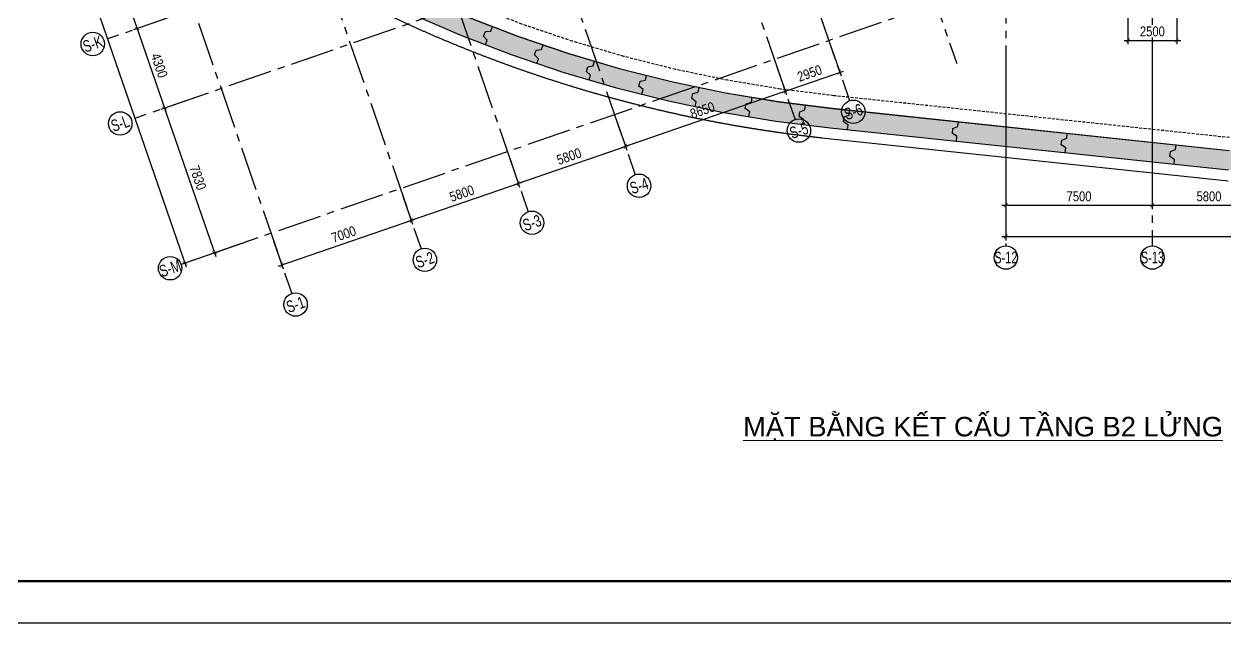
# Model space of a CAD drawing. Header units: millimetres. Extents: x -1534340 to 1713810, y -1348191 to 1114081.
# Drawn here: x 862787 to 924248, y -366824 to -336203 of the extents above; entities that cross this region are included whole.
import ezdxf
from ezdxf.enums import TextEntityAlignment as Align
from ezdxf.xclip import XClip

# ---------------------------------------------------------------- set-up
doc = ezdxf.new("R2010")
doc.units = ezdxf.units.MM
doc.header["$LTSCALE"] = 100
doc.header["$XCLIPFRAME"] = 0
doc.header["$PDMODE"] = 32
doc.header["$PDSIZE"] = 2.5
for name, pattern in [('CENTER2', [1.125, 0.75, -0.125, 0.125, -0.125]), ('DASHED', [4.5, 3, -1.5]), ('Xref_ST_MBDV Cot vach 30.7.2022$0$DASHDOT', [1, 0.5, -0.25, 0, -0.25])]:
    doc.linetypes.add(name, pattern=pattern)
for name, color, linetype in [('ccu11-Dim', 8, 'Continuous'), ('ccu11-Khuat', 9, 'DASHED'), ('ccu12-Truc', 13, 'CENTER2'), ('KC2-DIM', 251, 'Continuous'), ('KT-Dim', 8, 'Continuous'), ('Xref_ST_MBDV Cot vach 30.7.2022$0$Xref_ST_MBDV Cot vach 30.7.2022|Xref_ST_MBDV Cot vach 30.7.2022|Xref_ST_MBDV Cot vach 30.7.2022|Xref_ST_MBDV Cot vach 30.7.2022|A-CORE-OTLN', 2, 'Continuous'), ('Xref_ST_MBDV Cot vach 30.7.2022$0$Xref_ST_MBDV Cot vach 30.7.2022|Xref_ST_MBDV Cot vach 30.7.2022|Xref_ST_MBDV Cot vach 30.7.2022|Xref_ST_MBDV Cot vach 30.7.2022|A-WALL-PATT', 251, 'Continuous'), ('Xref_ST_MBDV Cot vach 30.7.2022$0$Xref_ST_MBDV Cot vach 30.7.2022|Xref_ST_MBDV Cot vach 30.7.2022|Xref_ST_MBDV Cot vach 30.7.2022|Xref_ST_MBDV Cot vach 30.7.2022|ccu12-Thay', 7, 'Continuous'), ('Xref_ST_MBDV Cot vach 30.7.2022$0$Xref_ST_MBDV Cot vach 30.7.2022|Xref_ST_MBDV Cot vach 30.7.2022|Xref_ST_MBDV Cot vach 30.7.2022|Xref_ST_MBDV Cot vach 30.7.2022|Site_plot line', 1, 'Xref_ST_MBDV Cot vach 30.7.2022$0$DASHDOT'), ('Xref_ST_MBDV Cot vach 30.7.2022|Xref_ST_MBDV Cot vach 30.7.2022|Xref_ST_MBDV Cot vach 30.7.2022|Xref_ST_MBDV Cot vach 30.7.2022|A-GRID-SYM', 50, 'Continuous')]:
    doc.layers.add(name, color=color, linetype=linetype)
doc.layers.add('KT-Net thay', color=7, linetype='Continuous', lineweight=15)
doc.layers.add('Xref_ST_MBDV Cot vach 30.7.2022|Xref_ST_MBDV Cot vach 30.7.2022|Xref_ST_MBDV Cot vach 30.7.2022|Xref_ST_MBDV Cot vach 30.7.2022|ccu12-Tencaukien', color=9, linetype='Continuous', lineweight=15)
doc.styles.add('Arial', font='arial.ttf', dxfattribs={"width": 0.7})
doc.styles.add('Arial Narrow', font='ARIALN.TTF')
doc.styles.add('HBA-Text', font='GOTHIC.TTF')
doc.dimstyles.new('ccu12-200', dxfattribs={"dimscale": 200, "dimtxt": 2.5, "dimasz": 1, "dimexe": 1, "dimexo": 2, "dimgap": 1, "dimtad": 1, "dimdec": 0, "dimrnd": 5, "dimdsep": 46, "dimtxsty": 'Arial Narrow', "dimblk": 'ARCHTICK', "dimcen": -1, "dimdle": 1, "dimclrd": 256, "dimclre": 256, "dimclrt": 3, "dimadec": 0, "dimazin": 2, "dimtfac": 0.1, "dimtdec": 0, "dimtmove": 0, "dimatfit": 1, "dimldrblk": 'ARCHTICK', "dimfxl": 1, "dimtvp": 0.833333, "dimtolj": 1, "dimtzin": 12, "dimarcsym": 0})

# ---------------------------------------------------------------- blocks, each defined once
blk = doc.blocks.new('Khung ten_A1', base_point=(-3406704, 253379))
at = {"layer": 'Defpoints', "color": 1}
blk.add_lwpolyline([(84100, 0), (84100, 59471), (0, 59471), (0, 0)], close=True, dxfattribs=at)
at = {"layer": 'KT-Net thay', "const_width": 60}
blk.add_lwpolyline([(2700, 1071), (83100, 1071), (83100, 58471), (2700, 58471)], close=True, dxfattribs=at)
blk = doc.blocks.new('Xref_ST_MBDV Cot vach 30.7.2022$0$Tuong Vay01-flat-1')
at = {"layer": 'Xref_ST_MBDV Cot vach 30.7.2022$0$Xref_ST_MBDV Cot vach 30.7.2022|Xref_ST_MBDV Cot vach 30.7.2022|Xref_ST_MBDV Cot vach 30.7.2022|Xref_ST_MBDV Cot vach 30.7.2022|A-WALL-PATT'}
h = blk.add_hatch(dxfattribs=at)
h.set_pattern_fill('ACET-2D-VATLIEU04', color=256, scale=50, pattern_type=2)
h.set_pattern_definition([(50, (-11139561.84, -1407213.45), (-225.902474, 189.5546825), [37.5, -412.5]), (355, (-11139561.84, -1407213.45), (32.127212, 367.215716), [30, -330]), (100.4514, (-11139531.95, -1407216.06), (-341.231527, -62.944187), [31.870095, -350.571056]), (46.1842, (-11139561.84, -1407113.45), (-319.180497, 306.252097), [56.25, -618.75]), (96.6356, (-11139517.37, -1407120.34), (-516.995922, -60.144022), [47.805144, -525.8565]), (351.1842, (-11139561.84, -1407113.45), (84.740774, 546.39543), [45, -495]), (21, (-11139511.84, -1407138.45), (-105.680822, 275.3079534), [37.5, -412.5]), (326, (-11139511.84, -1407138.45), (206.128805, 305.59852), [30, -330]), (71.4514, (-11139486.97, -1407155.22), (-328.963765, 110.380101), [31.870095, -350.571056]), (37.5, (-11139561.84, -1407213.45), (-78.1345294, 101.8269012), [0, -326, 0, -335, 0, -331.25]), (7.5, (-11139561.84, -1407213.45), (-23.2793464, 176.824191), [0, -191, 0, -318.5, 0, -126.25]), (327.5, (-11139673.34, -1407213.45), (71.9444175, 112.9301145), [0, -125, 0, -390, 0, -517.5000003]), (317.5, (-11139723.34, -1407213.45), (158.0205496, 172.449169), [0, -162.5, 0, -259, 0, -367.5]), (45, (-11139561.84, -1407213.45), (-150.260191, 150.260191), []), (45, (-11139561.84, -1407152.2), (-150.260191, 150.260191), [])])
h.paths.add_polyline_path([(-82665, -118500), (-81837, -121132), (-80903, -123728), (-79863, -126284), (-78720, -128795), (-77475, -131258), (-76131, -133667), (-74689, -136020), (-73153, -138312), (-71525, -140539), (-69807, -142699), (-68002, -144786), (-66114, -146798), (-64145, -148731), (-62100, -150582), (-59980, -152349), (-57790, -154027), (-55533, -155614), (-53213, -157109), (-50835, -158507), (-48401, -159807), (-45916, -161007), (-43385, -162104), (-40811, -163097), (-38198, -163985), (-35551, -164765), (-32875, -165436), (-30174, -165998), (-27451, -166448), (-24702, -166789), (-4397, -168938), (36420, -167648), (41836, -160719), (12445, -24368), (8473, -9249), (-4719, -5521), (-10557, -9947), (-34021, -27848), (-39777, -32009), (-41249, -35294), (-45787, -38574), (-49368, -38942), (-57644, -44924), (-59845, -46601), (-61969, -48362), (-64020, -50208), (-65993, -52137), (-67887, -54144), (-69696, -56226), (-71420, -58381), (-73054, -60604), (-74596, -62892), (-76043, -65242), (-77394, -67648), (-78645, -70107), (-79794, -72615), (-80841, -75168), (-81782, -77762), (-82617, -80392), (-83343, -83054), (-83961, -85743), (-84468, -88455), (-84865, -91186), (-85149, -93930), (-85321, -96684), (-85381, -99530), (-85329, -102201), (-85163, -104955), (-84886, -107701), (-84496, -110432), (-83996, -113146), (-83385, -115836)], flags=16)
h.paths.add_polyline_path([(-83625, -118781), (-82785, -121452), (-81837, -124086), (-80781, -126680), (-79621, -129228), (-78358, -131727), (-76994, -134172), (-75531, -136560), (-73973, -138886), (-72320, -141146), (-70577, -143337), (-68746, -145455), (-66829, -147497), (-64832, -149459), (-62755, -151337), (-60604, -153130), (-58382, -154833), (-56092, -156444), (-53738, -157960), (-51324, -159379), (-48854, -160699), (-46333, -161916), (-43764, -163030), (-41151, -164038), (-38500, -164938), (-35814, -165730), (-33098, -166411), (-30357, -166981), (-27595, -167438), (-24816, -167783), (-4434, -169940), (36920, -168633), (42913, -160966), (13418, -24135), (9295, -8442), (-4926, -4424), (-11163, -9151), (-34617, -27045), (-40580, -31355), (-42052, -34640), (-46156, -37607), (-49737, -37975), (-58240, -44121), (-60467, -45819), (-62623, -47605), (-64704, -49479), (-66707, -51435), (-68628, -53472), (-70465, -55586), (-72214, -57772), (-73872, -60029), (-75437, -62350), (-76905, -64734), (-78276, -67176), (-79545, -69672), (-80712, -72217), (-81774, -74808), (-82729, -77440), (-83576, -80109), (-84314, -82810), (-84940, -85539), (-85455, -88291), (-85857, -91062), (-86146, -93847), (-86321, -96642), (-86382, -99529), (-86328, -102241), (-86160, -105036), (-85879, -107821), (-85484, -110593), (-84976, -113347), (-84356, -116078)])
at = {"layer": 'Xref_ST_MBDV Cot vach 30.7.2022$0$Xref_ST_MBDV Cot vach 30.7.2022|Xref_ST_MBDV Cot vach 30.7.2022|Xref_ST_MBDV Cot vach 30.7.2022|Xref_ST_MBDV Cot vach 30.7.2022|A-CORE-OTLN', "color": 6}
for points in [[(-66829, -147497), (-64832, -149459), (-62755, -151337), (-60604, -153130), (-58382, -154833), (-56092, -156444), (-53738, -157960), (-51324, -159379), (-48854, -160699), (-46333, -161916), (-43764, -163030), (-41151, -164038), (-38500, -164938), (-35814, -165730), (-33098, -166411), (-30357, -166981), (-27595, -167438), (-24816, -167783), (-4434, -169940)], [(-66114, -146798), (-64145, -148731), (-62100, -150582), (-59980, -152349), (-57790, -154027), (-55533, -155614), (-53213, -157109), (-50835, -158507), (-48401, -159807), (-45916, -161007), (-43385, -162104), (-40811, -163097), (-38198, -163985), (-35551, -164765), (-32875, -165436), (-30174, -165998), (-27451, -166448), (-24702, -166789), (-4397, -168938)]]:
    blk.add_lwpolyline(points, dxfattribs=at)
at = {"layer": 'Xref_ST_MBDV Cot vach 30.7.2022$0$Xref_ST_MBDV Cot vach 30.7.2022|Xref_ST_MBDV Cot vach 30.7.2022|Xref_ST_MBDV Cot vach 30.7.2022|Xref_ST_MBDV Cot vach 30.7.2022|ccu12-Thay', "ltscale": 10}
for points in [[(-42458, -163534), (-42368, -163301), (-42556, -163094), (-42466, -162860), (-42188, -162834), (-42098, -162601)], [(-39826, -164488), (-39745, -164251), (-39942, -164052), (-39862, -163816), (-39585, -163778), (-39504, -163541)], [(-37157, -165334), (-37087, -165094), (-37291, -164903), (-37221, -164664), (-36945, -164614), (-36875, -164375)], [(-34456, -166070), (-34396, -165828), (-34608, -165646), (-34547, -165403), (-34274, -165343), (-34213, -165100)], [(-31728, -166696), (-31677, -166451), (-31896, -166278), (-31845, -166033), (-31575, -165961), (-31524, -165717)], [(-28976, -167210), (-28935, -166963), (-29161, -166799), (-29121, -166552), (-28853, -166470), (-28812, -166223)], [(-26205, -167611), (-26175, -167363), (-26408, -167208), (-26377, -166959), (-26113, -166866), (-26082, -166618)], [(-23925, -167877), (-23899, -167629), (-24134, -167478), (-24108, -167229), (-23846, -167131), (-23820, -166883)], [(-18356, -168467), (-18330, -168218), (-18565, -168067), (-18539, -167819), (-18277, -167721), (-18251, -167472)], [(-12787, -169056), (-12761, -168807), (-12996, -168657), (-12970, -168408), (-12708, -168310), (-12682, -168061)], [(-7218, -169645), (-7192, -169397), (-7428, -169246), (-7401, -168997), (-7139, -168899), (-7113, -168651)]]:
    blk.add_lwpolyline(points, dxfattribs=at)
at = {"layer": 'Xref_ST_MBDV Cot vach 30.7.2022$0$Xref_ST_MBDV Cot vach 30.7.2022|Xref_ST_MBDV Cot vach 30.7.2022|Xref_ST_MBDV Cot vach 30.7.2022|Xref_ST_MBDV Cot vach 30.7.2022|Site_plot line', "ltscale": 5000}
blk.add_line((-25243, -168291), (-4454, -170491), dxfattribs=at)
blk.add_arc((-17764, -99529), 69167, 126.14636, 263.7927, dxfattribs=at)
blk = doc.blocks.new('GRID-SYM-flat-73')
at = {"layer": 'Xref_ST_MBDV Cot vach 30.7.2022|Xref_ST_MBDV Cot vach 30.7.2022|Xref_ST_MBDV Cot vach 30.7.2022|Xref_ST_MBDV Cot vach 30.7.2022|A-GRID-SYM'}
blk.add_circle((0, 0, 0), 900, dxfattribs=at)
at = {"layer": 'Xref_ST_MBDV Cot vach 30.7.2022|Xref_ST_MBDV Cot vach 30.7.2022|Xref_ST_MBDV Cot vach 30.7.2022|Xref_ST_MBDV Cot vach 30.7.2022|A-GRID-SYM', "style": 'HBA-Text'}
blk.add_attdef('GRID', text='', height=900, rotation=359.63025, dxfattribs=at).set_placement((0, 0, 0), align=Align.MIDDLE_CENTER)
blk = doc.blocks.new('GRID-SYM-flat-90')
at = {"layer": 'Xref_ST_MBDV Cot vach 30.7.2022|Xref_ST_MBDV Cot vach 30.7.2022|Xref_ST_MBDV Cot vach 30.7.2022|Xref_ST_MBDV Cot vach 30.7.2022|A-GRID-SYM'}
blk.add_circle((0, 0, 0), 900, dxfattribs=at)
at = {"layer": 'Xref_ST_MBDV Cot vach 30.7.2022|Xref_ST_MBDV Cot vach 30.7.2022|Xref_ST_MBDV Cot vach 30.7.2022|Xref_ST_MBDV Cot vach 30.7.2022|A-GRID-SYM', "style": 'HBA-Text'}
blk.add_attdef('GRID', text='', height=900, rotation=19.04714, dxfattribs=at).set_placement((0, 0, 0), align=Align.MIDDLE_CENTER)
blk = doc.blocks.new('GRID-SYM-flat-104')
at = {"layer": 'Xref_ST_MBDV Cot vach 30.7.2022|Xref_ST_MBDV Cot vach 30.7.2022|Xref_ST_MBDV Cot vach 30.7.2022|Xref_ST_MBDV Cot vach 30.7.2022|A-GRID-SYM'}
blk.add_circle((0, 0, 0), 900, dxfattribs=at)
at = {"layer": 'Xref_ST_MBDV Cot vach 30.7.2022|Xref_ST_MBDV Cot vach 30.7.2022|Xref_ST_MBDV Cot vach 30.7.2022|Xref_ST_MBDV Cot vach 30.7.2022|A-GRID-SYM', "style": 'HBA-Text'}
blk.add_attdef('GRID', text='', height=900, rotation=19.04714, dxfattribs=at).set_placement((0, 0, 0), align=Align.MIDDLE_CENTER)
blk = doc.blocks.new('_ARCHTICK')
at = {"color": 0, "linetype": 'ByBlock', "const_width": 0.15}
blk.add_lwpolyline([(-0.5, -0.5), (0.5, 0.5)], dxfattribs=at)
blk = doc.blocks.new('*D1144')
at = {"layer": 'Defpoints', "color": 0, "transparency": 16777216}
for p in [(362499, -94047), (369999, -94047, 0), (369999, -102341)]:
    blk.add_point(p, dxfattribs=at)
at = {"layer": 'KT-Dim', "lineweight": -2, "transparency": 16777216}
for p, q in [((362499, -94447), (362499, -102541)), ((369999, -94447), (369999, -102541)), ((362299, -102341), (370199, -102341))]:
    blk.add_line(p, q, dxfattribs=at)
at = {"layer": 'KT-Dim', "lineweight": -2, "transparency": 16777216, "xscale": 200, "yscale": 200, "zscale": 200, "rotation": 180}
blk.add_blockref('_ARCHTICK', (362499, -102341), dxfattribs=at)
at = {"layer": 'KT-Dim', "lineweight": -2, "transparency": 16777216, "xscale": 200, "yscale": 200, "zscale": 200}
blk.add_blockref('_ARCHTICK', (369999, -102341), dxfattribs=at)
at = {"layer": 'KT-Dim', "color": 3, "transparency": 16777216, "insert": (366249, -101885), "char_height": 500, "attachment_point": 5, "style": 'Arial Narrow'}
blk.add_mtext('\\A1;7500', dxfattribs=at)
blk = doc.blocks.new('*D1147')
at = {"layer": 'Defpoints', "color": 0, "transparency": 16777216}
for p in [(362499, -94047), (409199, -94047), (409199, -103941)]:
    blk.add_point(p, dxfattribs=at)
at = {"layer": 'KT-Dim', "lineweight": -2, "transparency": 16777216}
for p, q in [((362499, -94447), (362499, -104141)), ((409199, -94447), (409199, -104141)), ((362299, -103941), (409399, -103941))]:
    blk.add_line(p, q, dxfattribs=at)
at = {"layer": 'KT-Dim', "lineweight": -2, "transparency": 16777216, "xscale": 200, "yscale": 200, "zscale": 200, "rotation": 180}
blk.add_blockref('_ARCHTICK', (362499, -103941), dxfattribs=at)
at = {"layer": 'KT-Dim', "lineweight": -2, "transparency": 16777216, "xscale": 200, "yscale": 200, "zscale": 200}
blk.add_blockref('_ARCHTICK', (409199, -103941), dxfattribs=at)
at = {"layer": 'KT-Dim', "color": 3, "transparency": 16777216, "insert": (385849, -103485), "char_height": 500, "attachment_point": 5, "style": 'Arial Narrow'}
blk.add_mtext('\\A1;46700', dxfattribs=at)
blk = doc.blocks.new('*D1109')
at = {"layer": 'Defpoints', "color": 0, "transparency": 16777216}
for p in [(306861, -58345, 0), (323836, -104143), (320491, -105298)]:
    blk.add_point(p, dxfattribs=at)
at = {"layer": 'KT-Dim', "lineweight": -2, "transparency": 16777216}
for p, q in [((306483, -58476), (304366, -59206)), ((304490, -58952), (320556, -105487)), ((323458, -104273), (320302, -105363))]:
    blk.add_line(p, q, dxfattribs=at)
at = {"layer": 'KT-Dim', "lineweight": -2, "transparency": 16777216, "xscale": 200, "yscale": 200, "zscale": 200}
for p, rotation in [((304555, -59141), 109.0471379636341), ((320491, -105298), 289.0471379636341)]:
    blk.add_blockref('_ARCHTICK', p, dxfattribs=dict(at, rotation=rotation))
at = {"layer": 'KT-Dim', "color": 3, "transparency": 16777216, "insert": (312954, -82071), "char_height": 500, "attachment_point": 5, "rotation": 289.04714, "style": 'Arial Narrow'}
blk.add_mtext('\\A1;48830', dxfattribs=at)
blk = doc.blocks.new('*D1110')
at = {"layer": 'Defpoints', "color": 0, "transparency": 16777216}
for p in [(318361, -87065, 0), (320256, -92546, 0), (318043, -93310)]:
    blk.add_point(p, dxfattribs=at)
at = {"layer": 'KT-Dim', "lineweight": -2, "transparency": 16777216}
for p, q in [((317983, -87195), (315961, -87893)), ((316085, -87639), (318108, -93500)), ((319877, -92677), (317854, -93376))]:
    blk.add_line(p, q, dxfattribs=at)
at = {"layer": 'KT-Dim', "lineweight": -2, "transparency": 16777216, "xscale": 200, "yscale": 200, "zscale": 200}
for p, rotation in [((316150, -87828), 109.0471379636341), ((318043, -93310), 289.0471379636341)]:
    blk.add_blockref('_ARCHTICK', p, dxfattribs=dict(at, rotation=rotation))
at = {"layer": 'KT-Dim', "color": 3, "transparency": 16777216, "insert": (317527, -90421), "char_height": 500, "attachment_point": 5, "rotation": 289.04714, "style": 'Arial Narrow'}
blk.add_mtext('\\A1;5800', dxfattribs=at)
blk = doc.blocks.new('*D1111')
at = {"layer": 'Defpoints', "color": 0, "transparency": 16777216}
for p in [(320256, -92546, 0), (321659, -96611, 0), (319448, -97374)]:
    blk.add_point(p, dxfattribs=at)
at = {"layer": 'KT-Dim', "lineweight": -2, "transparency": 16777216}
for p, q in [((319877, -92677), (317856, -93375)), ((317979, -93121), (319513, -97563)), ((321281, -96742), (319259, -97440))]:
    blk.add_line(p, q, dxfattribs=at)
at = {"layer": 'KT-Dim', "lineweight": -2, "transparency": 16777216, "xscale": 200, "yscale": 200, "zscale": 200}
for p, rotation in [((318045, -93310), 109.0471379636341), ((319448, -97374), 289.0471379636341)]:
    blk.add_blockref('_ARCHTICK', p, dxfattribs=dict(at, rotation=rotation))
at = {"layer": 'KT-Dim', "color": 3, "transparency": 16777216, "insert": (319177, -95193), "char_height": 500, "attachment_point": 5, "rotation": 289.04714, "style": 'Arial Narrow'}
blk.add_mtext('\\A1;4300', dxfattribs=at)
blk = doc.blocks.new('*D1112')
at = {"layer": 'Defpoints', "color": 0, "transparency": 16777216}
for p in [(321659, -96611, 0), (324214, -104012, 0), (322003, -104776)]:
    blk.add_point(p, dxfattribs=at)
at = {"layer": 'KT-Dim', "lineweight": -2, "transparency": 16777216}
for p, q in [((321281, -96742), (319259, -97440)), ((319383, -97185), (322069, -104965)), ((323836, -104143), (321814, -104841))]:
    blk.add_line(p, q, dxfattribs=at)
at = {"layer": 'KT-Dim', "lineweight": -2, "transparency": 16777216, "xscale": 200, "yscale": 200, "zscale": 200}
for p, rotation in [((319448, -97374), 109.0471379636341), ((322003, -104776), 289.0471379636341)]:
    blk.add_blockref('_ARCHTICK', p, dxfattribs=dict(at, rotation=rotation))
at = {"layer": 'KT-Dim', "color": 3, "transparency": 16777216, "insert": (321156, -100926), "char_height": 500, "attachment_point": 5, "rotation": 289.04714, "style": 'Arial Narrow'}
blk.add_mtext('\\A1;7830', dxfattribs=at)
blk = doc.blocks.new('*D1131')
at = {"layer": 'Defpoints', "color": 0, "transparency": 16777216}
for p in [(369999, -94047, 0), (375799, -94047), (375799, -102341)]:
    blk.add_point(p, dxfattribs=at)
at = {"layer": 'KT-Dim', "lineweight": -2, "transparency": 16777216}
for p, q in [((369999, -94447), (369999, -102541)), ((375799, -94447), (375799, -102541)), ((369799, -102341), (375999, -102341))]:
    blk.add_line(p, q, dxfattribs=at)
at = {"layer": 'KT-Dim', "lineweight": -2, "transparency": 16777216, "xscale": 200, "yscale": 200, "zscale": 200, "rotation": 180}
blk.add_blockref('_ARCHTICK', (369999, -102341), dxfattribs=at)
at = {"layer": 'KT-Dim', "lineweight": -2, "transparency": 16777216, "xscale": 200, "yscale": 200, "zscale": 200}
blk.add_blockref('_ARCHTICK', (375799, -102341), dxfattribs=at)
at = {"layer": 'KT-Dim', "color": 3, "transparency": 16777216, "insert": (372899, -101885), "char_height": 500, "attachment_point": 5, "style": 'Arial Narrow'}
blk.add_mtext('\\A1;5800', dxfattribs=at)
blk = doc.blocks.new('GRID-SYM-flat-103')
at = {"layer": 'Xref_ST_MBDV Cot vach 30.7.2022|Xref_ST_MBDV Cot vach 30.7.2022|Xref_ST_MBDV Cot vach 30.7.2022|Xref_ST_MBDV Cot vach 30.7.2022|A-GRID-SYM'}
blk.add_circle((0, 0, 0), 900, dxfattribs=at)
at = {"layer": 'Xref_ST_MBDV Cot vach 30.7.2022|Xref_ST_MBDV Cot vach 30.7.2022|Xref_ST_MBDV Cot vach 30.7.2022|Xref_ST_MBDV Cot vach 30.7.2022|A-GRID-SYM', "style": 'HBA-Text'}
blk.add_attdef('GRID', text='', height=900, rotation=19.04714, dxfattribs=at).set_placement((0, 0, 0), align=Align.MIDDLE_CENTER)
blk = doc.blocks.new('*D1148')
at = {"layer": 'Defpoints', "color": 0, "transparency": 16777216}
for p in [(331515, -101492), (332074, -103111), (324898, -103776)]:
    blk.add_point(p, dxfattribs=at)
at = {"layer": 'KT-Dim', "lineweight": -2, "transparency": 16777216}
for p, q in [((331645, -101870), (332139, -103300)), ((325268, -105460), (332263, -103045)), ((325029, -104154), (325522, -105584))]:
    blk.add_line(p, q, dxfattribs=at)
at = {"layer": 'KT-Dim', "lineweight": -2, "transparency": 16777216, "xscale": 200, "yscale": 200, "zscale": 200}
for p, rotation in [((332074, -103111), 19.04713796363416), ((325457, -105395), 199.0471379636342)]:
    blk.add_blockref('_ARCHTICK', p, dxfattribs=dict(at, rotation=rotation))
at = {"layer": 'KT-Dim', "color": 3, "transparency": 16777216, "insert": (328617, -103823), "char_height": 500, "attachment_point": 5, "rotation": 19.04714, "style": 'Arial Narrow'}
blk.add_mtext('\\A1;7000', dxfattribs=at)
blk = doc.blocks.new('*D1149')
at = {"layer": 'Defpoints', "color": 0, "transparency": 16777216}
for p in [(336997, -99599), (337556, -101218), (331515, -101492)]:
    blk.add_point(p, dxfattribs=at)
at = {"layer": 'KT-Dim', "lineweight": -2, "transparency": 16777216}
for p, q in [((337128, -99977), (337621, -101407)), ((331885, -103176), (337745, -101153)), ((331645, -101870), (332139, -103300))]:
    blk.add_line(p, q, dxfattribs=at)
at = {"layer": 'KT-Dim', "lineweight": -2, "transparency": 16777216, "xscale": 200, "yscale": 200, "zscale": 200}
for p, rotation in [((337556, -101218), 19.04713796363416), ((332074, -103111), 199.0471379636342)]:
    blk.add_blockref('_ARCHTICK', p, dxfattribs=dict(at, rotation=rotation))
at = {"layer": 'KT-Dim', "color": 3, "transparency": 16777216, "insert": (334666, -101734), "char_height": 500, "attachment_point": 5, "rotation": 19.04714, "style": 'Arial Narrow'}
blk.add_mtext('\\A1;5800', dxfattribs=at)
blk = doc.blocks.new('*D1150')
at = {"layer": 'Defpoints', "color": 0, "transparency": 16777216}
for p in [(342480, -97706), (343039, -99325), (336997, -99599)]:
    blk.add_point(p, dxfattribs=at)
at = {"layer": 'KT-Dim', "lineweight": -2, "transparency": 16777216}
for p, q in [((342610, -98084), (343104, -99514)), ((337367, -101283), (343228, -99260)), ((337128, -99977), (337621, -101407))]:
    blk.add_line(p, q, dxfattribs=at)
at = {"layer": 'KT-Dim', "lineweight": -2, "transparency": 16777216, "xscale": 200, "yscale": 200, "zscale": 200}
for p, rotation in [((343039, -99325), 19.04713796363416), ((337556, -101218), 199.0471379636342)]:
    blk.add_blockref('_ARCHTICK', p, dxfattribs=dict(at, rotation=rotation))
at = {"layer": 'KT-Dim', "color": 3, "transparency": 16777216, "insert": (340149, -99841), "char_height": 500, "attachment_point": 5, "rotation": 19.04714, "style": 'Arial Narrow'}
blk.add_mtext('\\A1;5800', dxfattribs=at)
blk = doc.blocks.new('*D1151')
at = {"layer": 'Defpoints', "color": 0, "transparency": 16777216}
for p in [(350656, -94883), (351215, -96502), (342480, -97706)]:
    blk.add_point(p, dxfattribs=at)
at = {"layer": 'KT-Dim', "lineweight": -2, "transparency": 16777216}
for p, q in [((350787, -95261), (351280, -96691)), ((342850, -99390), (351404, -96437)), ((342610, -98084), (343104, -99514))]:
    blk.add_line(p, q, dxfattribs=at)
at = {"layer": 'KT-Dim', "lineweight": -2, "transparency": 16777216, "xscale": 200, "yscale": 200, "zscale": 200}
for p, rotation in [((351215, -96502), 19.04713796363416), ((343039, -99325), 199.0471379636342)]:
    blk.add_blockref('_ARCHTICK', p, dxfattribs=dict(at, rotation=rotation))
at = {"layer": 'KT-Dim', "color": 3, "transparency": 16777216, "insert": (346978, -97483), "char_height": 500, "attachment_point": 5, "rotation": 19.04714, "style": 'Arial Narrow'}
blk.add_mtext('\\A1;8650', dxfattribs=at)
blk = doc.blocks.new('*D1152')
at = {"layer": 'Defpoints', "color": 0, "transparency": 16777216}
for p in [(353445, -93921), (350656, -94883), (354004, -95539)]:
    blk.add_point(p, dxfattribs=at)
at = {"layer": 'KT-Dim', "lineweight": -2, "transparency": 16777216}
for p, q in [((353575, -94299), (354069, -95729)), ((350787, -95261), (351280, -96691)), ((351026, -96567), (354193, -95474))]:
    blk.add_line(p, q, dxfattribs=at)
at = {"layer": 'KT-Dim', "lineweight": -2, "transparency": 16777216, "xscale": 200, "yscale": 200, "zscale": 200}
for p, rotation in [((354004, -95539), 19.04713796363416), ((351215, -96502), 199.0471379636342)]:
    blk.add_blockref('_ARCHTICK', p, dxfattribs=dict(at, rotation=rotation))
at = {"layer": 'KT-Dim', "color": 3, "transparency": 16777216, "insert": (352461, -95590), "char_height": 500, "attachment_point": 5, "rotation": 19.04714, "style": 'Arial Narrow'}
blk.add_mtext('\\A1;2950', dxfattribs=at)
blk = doc.blocks.new('*D1301')
at = {"layer": 'Defpoints', "color": 0, "ltscale": 0.5, "transparency": 16777216}
for p in [(919283, -335486), (921783, -335486), (921783, -337037)]:
    blk.add_point(p, dxfattribs=at)
at = {"layer": 'KC2-DIM', "lineweight": -2, "ltscale": 0.5, "transparency": 16777216}
for p, q in [((919283, -335886), (919283, -337237)), ((921783, -335886), (921783, -337237)), ((919083, -337037), (921983, -337037))]:
    blk.add_line(p, q, dxfattribs=at)
at = {"layer": 'KC2-DIM', "lineweight": -2, "ltscale": 0.5, "transparency": 16777216, "xscale": 200, "yscale": 200, "zscale": 200, "rotation": 180}
blk.add_blockref('_ARCHTICK', (919283, -337037), dxfattribs=at)
at = {"layer": 'KC2-DIM', "lineweight": -2, "ltscale": 0.5, "transparency": 16777216, "xscale": 200, "yscale": 200, "zscale": 200}
blk.add_blockref('_ARCHTICK', (921783, -337037), dxfattribs=at)
at = {"layer": 'KC2-DIM', "color": 3, "ltscale": 0.5, "transparency": 16777216, "insert": (920533, -336582), "char_height": 500, "attachment_point": 5, "style": 'Arial Narrow', "bg_fill": 3, "box_fill_scale": 1.1, "bg_fill_color": 256, "bg_fill_true_color": 13158600, "bg_fill_transparency": 0}
blk.add_mtext('\\A1;2500', dxfattribs=at)
blk = doc.blocks.new('Grid-ST-flat-3')
at = {"layer": 'ccu12-Truc', "ltscale": 30}
for p, q in [((340897.6, -39806), (359986.9, -95097.6)), ((335415.2, -41698.9), (354504.5, -96990.4)), ((332626.7, -42661.6), (351716, -97953.1)), ((324450.3, -45484.5), (343539.5, -100776)), ((318967.8, -47377.3), (338057.1, -102668.8)), ((313485.4, -49270.1), (332574.6, -104561.6)), ((306868.6, -51554.5), (325957.9, -106846)), ((369999.4, -69862.9), (369999.4, -104409.6)), ((368131.1, -76017.5), (316532.3, -93831.9)), ((369534.4, -80082.1), (317935.6, -97896.5)), ((362499.4, -90794.4), (320490.9, -105297.8)), ((362499.4, -90794.4), (362499.4, -104409.6))]:
    blk.add_line(p, q, dxfattribs=at)
at = {"layer": 'KT-Dim'}
ref = blk.add_blockref('GRID-SYM-flat-90', (315776.1, -94093, 0), dxfattribs=dict(at, xscale=0.6666666666666666, yscale=0.6666666666666666, zscale=0.6666666666666666))
ref.add_attrib('GRID', 'S-K', dxfattribs={"layer": 'Xref_ST_MBDV Cot vach 30.7.2022|Xref_ST_MBDV Cot vach 30.7.2022|Xref_ST_MBDV Cot vach 30.7.2022|Xref_ST_MBDV Cot vach 30.7.2022|A-GRID-SYM', "height": 600, "rotation": 19, "style": 'HBA-Text', "width": 0.75}).set_placement((315776.1, -94093, 0), align=Align.MIDDLE_CENTER)
ref = blk.add_blockref('GRID-SYM-flat-103', (354700.3, -97557.5, 0), dxfattribs=dict(at, xscale=0.6666666666666666, yscale=0.6666666666666666, zscale=0.6666666666666666))
ref.add_attrib('GRID', 'S-6', dxfattribs={"layer": 'Xref_ST_MBDV Cot vach 30.7.2022|Xref_ST_MBDV Cot vach 30.7.2022|Xref_ST_MBDV Cot vach 30.7.2022|Xref_ST_MBDV Cot vach 30.7.2022|A-GRID-SYM', "height": 600, "rotation": 19, "style": 'HBA-Text', "width": 0.75}).set_placement((354700.3, -97557.5, 0), align=Align.MIDDLE_CENTER)
ref = blk.add_blockref('GRID-SYM-flat-104', (317179.4, -98157.6, 0), dxfattribs=dict(at, xscale=0.6666666666666666, yscale=0.6666666666666666, zscale=0.6666666666666666))
ref.add_attrib('GRID', 'S-L', dxfattribs={"layer": 'Xref_ST_MBDV Cot vach 30.7.2022|Xref_ST_MBDV Cot vach 30.7.2022|Xref_ST_MBDV Cot vach 30.7.2022|Xref_ST_MBDV Cot vach 30.7.2022|A-GRID-SYM', "height": 600, "rotation": 19, "style": 'HBA-Text', "width": 0.75}).set_placement((317179.4, -98157.6, 0), align=Align.MIDDLE_CENTER)
ref = blk.add_blockref('GRID-SYM-flat-103', (351911.8, -98520.2, 0), dxfattribs=dict(at, xscale=0.6666666666666666, yscale=0.6666666666666666, zscale=0.6666666666666666))
ref.add_attrib('GRID', 'S-5', dxfattribs={"layer": 'Xref_ST_MBDV Cot vach 30.7.2022|Xref_ST_MBDV Cot vach 30.7.2022|Xref_ST_MBDV Cot vach 30.7.2022|Xref_ST_MBDV Cot vach 30.7.2022|A-GRID-SYM', "height": 600, "rotation": 19, "style": 'HBA-Text', "width": 0.75}).set_placement((351911.8, -98520.2, 0), align=Align.MIDDLE_CENTER)
ref = blk.add_blockref('GRID-SYM-flat-103', (343735.3, -101343.1, 0), dxfattribs=dict(at, xscale=0.6666666666666666, yscale=0.6666666666666666, zscale=0.6666666666666666))
ref.add_attrib('GRID', 'S-4', dxfattribs={"layer": 'Xref_ST_MBDV Cot vach 30.7.2022|Xref_ST_MBDV Cot vach 30.7.2022|Xref_ST_MBDV Cot vach 30.7.2022|Xref_ST_MBDV Cot vach 30.7.2022|A-GRID-SYM', "height": 600, "rotation": 19, "style": 'HBA-Text', "width": 0.75}).set_placement((343735.3, -101343.1, 0), align=Align.MIDDLE_CENTER)
ref = blk.add_blockref('GRID-SYM-flat-103', (338252.9, -103235.9, 0), dxfattribs=dict(at, xscale=0.6666666666666666, yscale=0.6666666666666666, zscale=0.6666666666666666))
ref.add_attrib('GRID', 'S-3', dxfattribs={"layer": 'Xref_ST_MBDV Cot vach 30.7.2022|Xref_ST_MBDV Cot vach 30.7.2022|Xref_ST_MBDV Cot vach 30.7.2022|Xref_ST_MBDV Cot vach 30.7.2022|A-GRID-SYM', "height": 600, "rotation": 19, "style": 'HBA-Text', "width": 0.75}).set_placement((338252.9, -103235.9, 0), align=Align.MIDDLE_CENTER)
ref = blk.add_blockref('GRID-SYM-flat-73', (362502.8, -105009.6, 0), dxfattribs=dict(at, xscale=0.6666666666666665, yscale=0.6666666666666665, zscale=0.6666666666666665, rotation=0.325197994598278))
ref.add_attrib('GRID', 'S-12', dxfattribs={"layer": 'Xref_ST_MBDV Cot vach 30.7.2022|Xref_ST_MBDV Cot vach 30.7.2022|Xref_ST_MBDV Cot vach 30.7.2022|Xref_ST_MBDV Cot vach 30.7.2022|A-GRID-SYM', "height": 600, "style": 'HBA-Text', "width": 0.7}).set_placement((362502.8, -105009.6, 0), align=Align.MIDDLE_CENTER)
ref = blk.add_blockref('GRID-SYM-flat-73', (370004.2, -105009.6), dxfattribs=dict(at, xscale=0.6666666666666665, yscale=0.6666666666666665, zscale=0.6666666666666665, rotation=0.325197994598278))
ref.add_attrib('GRID', 'S-13', dxfattribs={"layer": 'Xref_ST_MBDV Cot vach 30.7.2022|Xref_ST_MBDV Cot vach 30.7.2022|Xref_ST_MBDV Cot vach 30.7.2022|Xref_ST_MBDV Cot vach 30.7.2022|A-GRID-SYM', "height": 600, "style": 'HBA-Text', "width": 0.7}).set_placement((370004.2, -105009.6, 0), align=Align.MIDDLE_CENTER)
ref = blk.add_blockref('GRID-SYM-flat-104', (319734.7, -105558.9, 0), dxfattribs=dict(at, xscale=0.6666666666666666, yscale=0.6666666666666666, zscale=0.6666666666666666))
ref.add_attrib('GRID', 'S-M', dxfattribs={"layer": 'Xref_ST_MBDV Cot vach 30.7.2022|Xref_ST_MBDV Cot vach 30.7.2022|Xref_ST_MBDV Cot vach 30.7.2022|Xref_ST_MBDV Cot vach 30.7.2022|A-GRID-SYM', "height": 600, "rotation": 19, "style": 'HBA-Text', "width": 0.75}).set_placement((319734.7, -105558.9, 0), align=Align.MIDDLE_CENTER)
ref = blk.add_blockref('GRID-SYM-flat-103', (332770.4, -105128.7, 0), dxfattribs=dict(at, xscale=0.6666666666666666, yscale=0.6666666666666666, zscale=0.6666666666666666))
ref.add_attrib('GRID', 'S-2', dxfattribs={"layer": 'Xref_ST_MBDV Cot vach 30.7.2022|Xref_ST_MBDV Cot vach 30.7.2022|Xref_ST_MBDV Cot vach 30.7.2022|Xref_ST_MBDV Cot vach 30.7.2022|A-GRID-SYM', "height": 600, "rotation": 19.047138, "style": 'HBA-Text', "width": 0.75}).set_placement((332770.4, -105128.7, 0), align=Align.MIDDLE_CENTER)
ref = blk.add_blockref('GRID-SYM-flat-103', (326153.7, -107413.2, 0), dxfattribs=dict(at, xscale=0.6666666666666666, yscale=0.6666666666666666, zscale=0.6666666666666666))
ref.add_attrib('GRID', 'S-1', dxfattribs={"layer": 'Xref_ST_MBDV Cot vach 30.7.2022|Xref_ST_MBDV Cot vach 30.7.2022|Xref_ST_MBDV Cot vach 30.7.2022|Xref_ST_MBDV Cot vach 30.7.2022|A-GRID-SYM', "height": 600, "rotation": 19, "style": 'HBA-Text', "width": 0.75}).set_placement((326153.7, -107413.2, 0), align=Align.MIDDLE_CENTER)
for base, p1, p2, angle, picture, middle in [((320490.9, -105297.8, 0), (306860.8, -58345.3), (323836, -104142.9, 0), 109.047138, '*D1109', (312953.5, -82070.9, 0)), ((318042.7, -93310.5, 0), (318360.7, -87064.7), (320255.6, -92546.5), 109.047138, '*D1110', (317526.7, -90420.6, 0)), ((319448, -97374.3, 0), (320255.6, -92546.5), (321658.8, -96611), 109.047138, '*D1111', (319176.8, -95193.5, 0)), ((354003.5, -95539.5), (350656.1, -94883.3), (353444.6, -93920.6), 19.047138, '*D1152', (352460.7, -95590.5)), ((351215, -96502.2), (342479.7, -97706.2), (350656.1, -94883.3), 19.047138, '*D1151', (346978.3, -97483.3)), ((322003.3, -104775.6, 0), (321658.8, -96611), (324214.1, -104012.4), 109.047138, '*D1112', (321156, -100926.4, 0)), ((343038.6, -99325.1), (336997.3, -99599), (342479.7, -97706.2), 19.047138, '*D1150', (340148.8, -99841.1)), ((337556.2, -101217.9), (331514.8, -101491.8), (336997.3, -99599), 19.047138, '*D1149', (334666.4, -101733.9)), ((332073.7, -103110.7), (324898.1, -103776.2), (331514.8, -101491.8), 19.047138, '*D1148', (328616.8, -103822.6))]:
    dim = blk.add_linear_dim(base=base, p1=p1, p2=p2, angle=angle, dimstyle='ccu12-200', dxfattribs=at)
    dim.commit()
    dim.dimension.update_dxf_attribs({"geometry": picture, "text_midpoint": middle})
for base, p1, p2, picture, middle in [((369999.4, -102340.5), (362499.4, -94047.1), (369999.4, -94047.1, 0), '*D1144', (366249.4, -101885.2)), ((409199.4, -103940.5), (362499.4, -94047.1), (409199.4, -94047.1), '*D1147', (385849.4, -103485.2)), ((375799.4, -102340.5), (369999.4, -94047.1, 0), (375799.4, -94047.1), '*D1131', (372899.4, -101885.2))]:
    dim = blk.add_linear_dim(base=base, p1=p1, p2=p2, dimstyle='ccu12-200', dxfattribs=at)
    dim.commit()
    dim.dimension.update_dxf_attribs({"geometry": picture, "text_midpoint": middle})

msp = doc.modelspace()

# ---------------------------------------------------------------- linework, layer by layer
at = {"layer": 'ccu11-Khuat', "ltscale": 0.5}
for p, q in [((888269.3, -336208.1), (885719.8, -335224.4)), ((890856.8, -337086.8), (888269.3, -336208.1)), ((893478, -337859.3), (890856.8, -337086.8)), ((896128.6, -338524.2), (893478, -337859.3)), ((898804, -339080.4), (896128.6, -338524.2)), ((901499.9, -339527), (898804, -339080.4)), ((904230.6, -339865.5), (901499.9, -339527)), ((924485.5, -342009.1), (904230.6, -339865.5))]:
    msp.add_line(p, q, dxfattribs=at)
at = {"layer": 'Xref_ST_MBDV Cot vach 30.7.2022$0$Xref_ST_MBDV Cot vach 30.7.2022|Xref_ST_MBDV Cot vach 30.7.2022|Xref_ST_MBDV Cot vach 30.7.2022|Xref_ST_MBDV Cot vach 30.7.2022|A-CORE-OTLN', "color": 6}
msp.add_lwpolyline([(862744, -320519.8), (864712.7, -322453), (866758.7, -324304.3), (868878.4, -326070.5), (871068.5, -327748.8), (873325.2, -329336.4), (875644.8, -330830.6), (878023.5, -332228.9), (880457.2, -333529), (882941.9, -334728.7), (885473.5, -335826.1), (888047.7, -336819.3), (890660.3, -337706.6), (893307, -338486.6), (895983.3, -339157.9), (898684.7, -339719.5), (901406.8, -340170.5), (904156.4, -340511.3), (924461.5, -342660.2)], dxfattribs=at)

# ---------------------------------------------------------------- block references
ref = msp.add_blockref('Xref_ST_MBDV Cot vach 30.7.2022$0$Tuong Vay01-flat-1', (928861.7, -173724.8))
XClip(ref).set_block_clipping_path([(-91541.6736345236, -190955.6682973447), (52438.3255017358, -76158.0499385341)])
msp.add_blockref('Grid-ST-flat-3', (550530.1, -243129.8))
at = {"layer": 'ccu11-Dim', "xscale": 2.000000000621877, "yscale": 2.000000000621877, "zscale": 2.000000000621877}
msp.add_blockref('Khung ten_A1', (-5981488.3, 139934.6), dxfattribs=at)

# ---------------------------------------------------------------- texts
at = {"layer": 'Xref_ST_MBDV Cot vach 30.7.2022|Xref_ST_MBDV Cot vach 30.7.2022|Xref_ST_MBDV Cot vach 30.7.2022|Xref_ST_MBDV Cot vach 30.7.2022|ccu12-Tencaukien', "color": 31, "style": 'Arial'}
msp.add_text('%%UMẶT BẰNG KẾT CẤU TẦNG B2 LỬNG', height=1000, dxfattribs=at).set_placement((911867.4, -357287.4), align=Align.CENTER)

# ---------------------------------------------------------------- next in the draw order: dimensions: what is measured, and where the dimension line sits
at = {"layer": 'KC2-DIM', "ltscale": 0.5}
dim = msp.add_aligned_dim(p1=(919283, -335486.3, 0), p2=(921783, -335486.3, 0), distance=-1550.8, dimstyle='ccu12-200', override={"dimfxl": 150, "dimtfill": 1}, dxfattribs=at)
dim.commit()
dim.dimension.update_dxf_attribs({"geometry": '*D1301', "text_midpoint": (920533, -336581.8, 0)})

doc.saveas('drawing.dxf')
